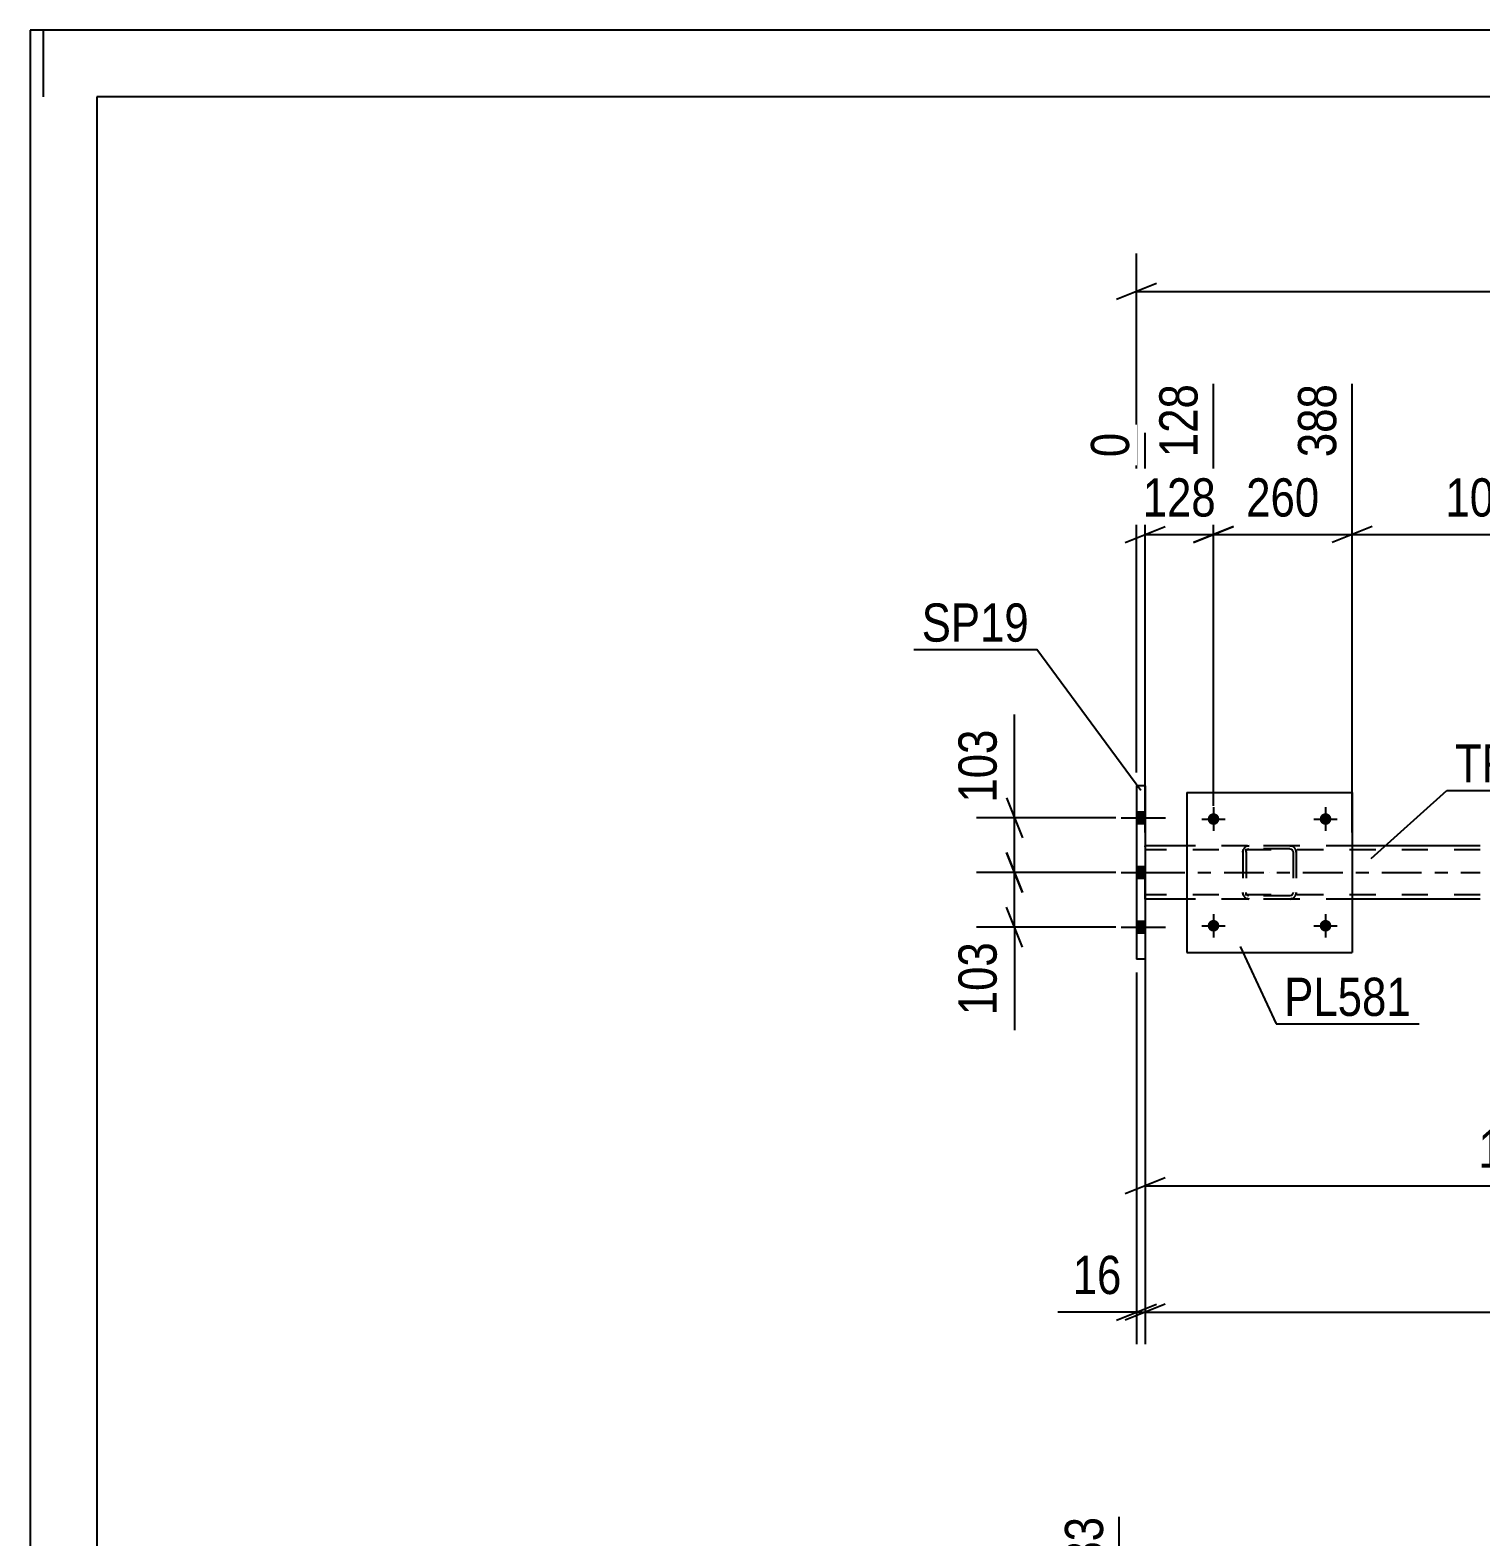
# Model space of a CAD drawing. Header units: millimetres. Extents: x -74 to 767, y -429 to 165.
# Drawn here: x -74.3 to 34.5, y 52.1 to 165 of the extents above; entities that cross this region are included whole.
import ezdxf

# ---------------------------------------------------------------- set-up
doc = ezdxf.new("R2010")
doc.units = ezdxf.units.MM
doc.linetypes.add('DXK_LINE_DOT2', pattern=[3.9198, 1.9599, -1.9599])
doc.linetypes.add('DXK_LINE_DOT3', pattern=[5.9187, 2.979, -0.9799, 0.9799, -0.9799])
doc.styles.add('Arial Narrow', font='ARIALN.TTF', dxfattribs={"height": 0.2})

# ---------------------------------------------------------------- blocks, each defined once
blk = doc.blocks.new('Unknown-814185593-1133')
at = {"color": 5, "linetype": 'Continuous'}
for p, q in [((766.68, 165.05), (-74.32, 165.05)), ((-74.32, 165.05), (-74.32, -428.95)), ((-73.32, 160.05), (-73.32, 165.05)), ((761.68, 160.05), (-69.32, 160.05)), ((-69.32, 160.05), (-69.32, -423.95))]:
    blk.add_line(p, q, dxfattribs=at)
blk = doc.blocks.new('Bolt-814185593-2776 - 2658')
at = {"linetype": 'Continuous'}
for points in [[(9.28, 105.56), (9.28, 106.44), (8.64, 106.44), (8.64, 105.56)], [(9.28, 105.56), (9.28, 106.44), (8.64, 106.44), (8.64, 105.56)], [(9.28, 105.56), (9.28, 106.44), (8.64, 106.44), (8.64, 105.56)], [(9.28, 101.46), (9.28, 102.34), (8.64, 102.34), (8.64, 101.46)], [(9.28, 101.46), (9.28, 102.34), (8.64, 102.34), (8.64, 101.46)], [(9.28, 97.36), (9.28, 98.24), (8.64, 98.24), (8.64, 97.36)], [(9.28, 97.36), (9.28, 98.24), (8.64, 98.24), (8.64, 97.36)], [(9.28, 97.36), (9.28, 98.24), (8.64, 98.24), (8.64, 97.36)]]:
    blk.add_hatch(color=1, dxfattribs=at).paths.add_polyline_path(points)
at = {"color": 1, "linetype": 'Continuous'}
for p, q in [((8.64, 106.44), (9.28, 106.44)), ((8.64, 106.44), (9.28, 106.44)), ((8.64, 106.44), (9.28, 106.44)), ((7.48, 106), (10.8, 106)), ((7.48, 106), (10.8, 106)), ((7.48, 106), (10.8, 106)), ((8.64, 105.56), (9.28, 105.56)), ((8.64, 105.56), (9.28, 105.56)), ((8.64, 105.56), (9.28, 105.56)), ((7.48, 101.9), (10.8, 101.9)), ((7.48, 101.9), (10.8, 101.9)), ((8.64, 102.34), (9.28, 102.34)), ((8.64, 102.34), (9.28, 102.34)), ((8.64, 101.46), (9.28, 101.46)), ((8.64, 101.46), (9.28, 101.46)), ((7.48, 97.8), (10.8, 97.8)), ((7.48, 97.8), (10.8, 97.8)), ((7.48, 97.8), (10.8, 97.8)), ((8.64, 98.24), (9.28, 98.24)), ((8.64, 98.24), (9.28, 98.24)), ((8.64, 98.24), (9.28, 98.24)), ((8.64, 97.36), (9.28, 97.36)), ((8.64, 97.36), (9.28, 97.36)), ((8.64, 97.36), (9.28, 97.36))]:
    blk.add_line(p, q, dxfattribs=at)
blk = doc.blocks.new('Part-814185593-2860 - 2658')
at = {"color": 2, "linetype": 'Continuous'}
for p, q in [((9.28, 108.4), (8.64, 108.4)), ((8.64, 108.4), (8.64, 95.4)), ((9.28, 108.4), (9.28, 95.4)), ((9.28, 95.4), (8.64, 95.4))]:
    blk.add_line(p, q, dxfattribs=at)
blk = doc.blocks.new('Part-814185593-2781 - 2658')
at = {"color": 2, "linetype": 'Continuous'}
for p, q in [((12.41, 103.9), (9.28, 103.9)), ((34.41, 103.9), (24.81, 103.9)), ((12.41, 99.9), (9.28, 99.9)), ((34.41, 99.9), (24.81, 99.9))]:
    blk.add_line(p, q, dxfattribs=at)
at = {"color": 7, "linetype": 'DXK_LINE_DOT2'}
for p, q in [((9.28, 99.9), (9.28, 103.9)), ((34.41, 103.58), (9.28, 103.58)), ((24.81, 103.9), (12.41, 103.9)), ((34.41, 100.22), (9.28, 100.22)), ((24.81, 99.9), (12.41, 99.9))]:
    blk.add_line(p, q, dxfattribs=at)
at = {"color": 7, "linetype": 'DXK_LINE_DOT3'}
blk.add_line((9.28, 101.9), (34.41, 101.9), dxfattribs=at)
blk = doc.blocks.new('Bolt-814185593-2883 - 2658')
at = {"linetype": 'Continuous'}
for points in [[(14.85, 105.9, -1), (13.97, 105.9, -1)], [(23.25, 105.9, -1), (22.37, 105.9, -1)]]:
    blk.add_hatch(color=1, dxfattribs=at).paths.add_polyline_path(points)
at = {"color": 1, "linetype": 'Continuous'}
for p, q in [((14.41, 106.78), (14.41, 105.02)), ((22.81, 106.78), (22.81, 105.02)), ((13.53, 105.9), (15.29, 105.9)), ((21.93, 105.9), (23.69, 105.9))]:
    blk.add_line(p, q, dxfattribs=at)
blk = doc.blocks.new('Bolt-814185593-2884 - 2658')
at = {"linetype": 'Continuous'}
for points in [[(14.85, 97.9, -1), (13.97, 97.9, -1)], [(23.25, 97.9, -1), (22.37, 97.9, -1)]]:
    blk.add_hatch(color=1, dxfattribs=at).paths.add_polyline_path(points)
at = {"color": 1, "linetype": 'Continuous'}
for p, q in [((14.41, 98.78), (14.41, 97.02)), ((22.81, 98.78), (22.81, 97.02)), ((13.53, 97.9), (15.29, 97.9)), ((21.93, 97.9), (23.69, 97.9))]:
    blk.add_line(p, q, dxfattribs=at)
blk = doc.blocks.new('Part-814185593-2889 - 2658')
at = {"color": 2, "linetype": 'Continuous'}
for p, q in [((12.41, 107.9), (12.41, 95.9)), ((12.41, 107.9), (24.81, 107.9)), ((24.81, 107.9), (24.81, 95.9)), ((12.41, 95.9), (24.81, 95.9))]:
    blk.add_line(p, q, dxfattribs=at)
blk = doc.blocks.new('Part-814185593-2890 - 2658')
at = {"color": 7, "linetype": 'DXK_LINE_DOT2'}
for p, q in [((16.61, 103.42), (16.64, 103.61)), ((16.64, 103.61), (16.61, 103.42)), ((16.61, 103.42), (16.61, 100.38)), ((16.85, 103.42), (16.86, 103.51)), ((16.85, 103.42), (16.85, 100.38)), ((16.86, 103.51), (16.92, 103.59)), ((16.9, 103.87), (17.09, 103.9)), ((17.09, 103.9), (16.9, 103.87)), ((16.92, 103.59), (16.99, 103.64)), ((16.99, 103.64), (17.09, 103.66)), ((20.13, 103.9), (17.09, 103.9)), ((20.13, 103.66), (17.09, 103.66)), ((20.13, 103.9), (20.31, 103.87)), ((20.31, 103.87), (20.13, 103.9)), ((20.13, 103.66), (20.22, 103.64)), ((20.22, 103.64), (20.3, 103.59)), ((20.3, 103.59), (20.35, 103.51)), ((20.35, 103.51), (20.37, 103.42)), ((20.37, 103.42), (20.37, 100.38)), ((20.57, 103.61), (20.61, 103.42)), ((20.61, 103.42), (20.57, 103.61)), ((20.61, 103.42), (20.61, 100.38)), ((16.64, 100.2), (16.61, 100.38)), ((16.61, 100.38), (16.64, 100.2)), ((16.86, 100.29), (16.85, 100.38)), ((16.92, 100.21), (16.86, 100.29)), ((17.09, 99.9), (16.9, 99.94)), ((16.9, 99.94), (17.09, 99.9)), ((16.99, 100.16), (16.92, 100.21)), ((17.09, 100.14), (16.99, 100.16)), ((20.13, 100.14), (17.09, 100.14)), ((20.13, 99.9), (17.09, 99.9)), ((20.22, 100.16), (20.13, 100.14)), ((20.31, 99.94), (20.13, 99.9)), ((20.13, 99.9), (20.31, 99.94)), ((20.3, 100.21), (20.22, 100.16)), ((20.35, 100.29), (20.3, 100.21)), ((20.37, 100.38), (20.35, 100.29)), ((20.61, 100.38), (20.57, 100.2)), ((20.57, 100.2), (20.61, 100.38))]:
    blk.add_line(p, q, dxfattribs=at)
at = {"color": 7, "linetype": 'DXK_LINE_DOT3'}
blk.add_line((18.61, 101.9), (18.61, 101.9), dxfattribs=at)
at = {"color": 7, "linetype": 'DXK_LINE_DOT2'}
for centre, start, end in [((17.09, 103.42), 112.5, 157.5), ((17.09, 103.42), 112.5, 157.5), ((20.13, 103.42), 22.5, 67.5), ((20.13, 103.42), 22.5, 67.5), ((17.09, 100.38), 202.5, 247.5), ((17.09, 100.38), 202.5, 247.5), ((20.13, 100.38), 292.5, 337.5), ((20.13, 100.38), 292.5, 337.5)]:
    blk.add_arc(centre, 0.48, start, end, dxfattribs=at)
blk = doc.blocks.new('StraightDimension-814185593-3009 - 2658')
at = {"color": 7, "linetype": 'Continuous'}
for p, q in [((9.28, 94.4), (9.28, 66.54)), ((10.78, 69.54), (7.78, 68.34)), ((9.28, 68.94), (638.81, 68.94))]:
    blk.add_line(p, q, dxfattribs=at)
blk = doc.blocks.new('StraightDimension-814185593-7117 - 2658')
at = {"color": 7, "linetype": 'Continuous'}
for p, q in [((14.41, 106.9), (14.41, 138.52)), ((24.81, 104.9), (24.81, 138.52)), ((12.91, 126.63), (15.91, 127.83)), ((26.31, 127.83), (23.31, 126.63)), ((14.41, 127.23), (24.81, 127.23))]:
    blk.add_line(p, q, dxfattribs=at)
at = {"color": 0}
blk.add_wipeout([(22.95, 127.98), (22.95, 132.18), (16.26, 132.18), (16.26, 127.98)], dxfattribs=at)
at = {"color": 3, "style": 'Arial Narrow'}
blk.add_text('260', height=2.863, dxfattribs=at).set_placement((16.86, 128.58))
at = {"color": 0, "linetype": 'Continuous'}
blk.add_wipeout([(24.21, 139.12), (20.01, 139.12), (20.01, 132.43), (24.21, 132.43)], dxfattribs=at)
at = {"color": 3, "linetype": 'Continuous', "style": 'Arial Narrow'}
blk.add_text('388', height=2.863, rotation=90.0002, dxfattribs=at).set_placement((23.61, 133.03))
blk = doc.blocks.new('StraightDimension-814185593-3136 - 2658')
at = {"color": 7, "linetype": 'Continuous'}
for p, q in [((9.28, 98.9), (9.28, 76)), ((66.58, 94.8), (66.58, 76)), ((10.78, 79), (7.78, 77.8)), ((9.28, 78.4), (66.58, 78.4)), ((65.08, 77.8), (68.08, 79))]:
    blk.add_line(p, q, dxfattribs=at)
at = {"color": 0}
blk.add_wipeout([(42.18, 79.15), (42.18, 83.35), (33.67, 83.35), (33.67, 79.15)], dxfattribs=at)
at = {"color": 3, "style": 'Arial Narrow'}
blk.add_text('1917', height=2.863, dxfattribs=at).set_placement((34.27, 79.75))
blk = doc.blocks.new('StraightDimension-814185593-2999 - 2658')
at = {"color": 7, "linetype": 'Continuous'}
for p, q in [((8.64, 94.4), (8.64, 66.54)), ((9.28, 94.4), (9.28, 66.54)), ((8.64, 68.94), (2.73, 68.94)), ((8.64, 68.94), (2.73, 68.94)), ((7.14, 68.34), (10.14, 69.54)), ((10.78, 69.54), (7.78, 68.34)), ((8.64, 68.94), (9.28, 68.94))]:
    blk.add_line(p, q, dxfattribs=at)
at = {"color": 0}
blk.add_wipeout([(8.11, 69.69), (8.11, 73.89), (3.25, 73.89), (3.25, 69.69)], dxfattribs=at)
at = {"color": 3, "style": 'Arial Narrow'}
blk.add_text('16', height=2.863, dxfattribs=at).set_placement((3.85, 70.29))
blk = doc.blocks.new('StraightDimension-814185593-3030 - 2658')
at = {"color": 7, "linetype": 'Continuous'}
for p, q in [((-0.5, 106), (-0.5, 113.74)), ((-0.5, 106), (-0.5, 113.74)), ((-1.1, 107.5), (0.1, 104.5)), ((7.08, 106), (-3.35, 106)), ((-0.5, 101.9), (-0.5, 106)), ((0.1, 100.4), (-1.1, 103.4)), ((7.08, 101.9), (-3.35, 101.9))]:
    blk.add_line(p, q, dxfattribs=at)
at = {"color": 0}
blk.add_wipeout([(-1.25, 113.21), (-5.45, 113.21), (-5.45, 106.53), (-1.25, 106.53)], dxfattribs=at)
at = {"color": 3, "style": 'Arial Narrow'}
blk.add_text('103', height=2.863, rotation=90.0002, dxfattribs=at).set_placement((-1.85, 107.13))
blk = doc.blocks.new('StraightDimension-814185593-3040 - 2658')
at = {"color": 7, "linetype": 'Continuous'}
for p, q in [((-1.1, 103.4), (0.1, 100.4)), ((7.08, 101.9), (-3.35, 101.9)), ((-0.5, 97.8), (-0.5, 101.9)), ((0.1, 96.3), (-1.1, 99.3)), ((7.08, 97.8), (-3.35, 97.8)), ((-0.5, 97.8), (-0.5, 90.07)), ((-0.5, 97.8), (-0.5, 90.07))]:
    blk.add_line(p, q, dxfattribs=at)
at = {"color": 0}
blk.add_wipeout([(-1.25, 97.28), (-5.45, 97.28), (-5.45, 90.59), (-1.25, 90.59)], dxfattribs=at)
at = {"color": 3, "style": 'Arial Narrow'}
blk.add_text('103', height=2.863, rotation=90.0002, dxfattribs=at).set_placement((-1.85, 91.19))
blk = doc.blocks.new('StraightDimension-814185593-3125 - 2658')
at = {"color": 7, "linetype": 'Continuous'}
for p, q in [((8.64, 109.4), (8.64, 148.29)), ((10.14, 146.04), (7.14, 144.84)), ((8.64, 145.44), (639.45, 145.44))]:
    blk.add_line(p, q, dxfattribs=at)
blk = doc.blocks.new('StraightDimension-814185593-7116 - 2658')
at = {"color": 7, "linetype": 'Continuous'}
for p, q in [((46.11, 106.9), (46.11, 140.34)), ((24.81, 104.9), (24.81, 138.52)), ((26.31, 127.83), (23.31, 126.63)), ((44.61, 126.63), (47.61, 127.83)), ((24.81, 127.23), (46.11, 127.23))]:
    blk.add_line(p, q, dxfattribs=at)
at = {"color": 0, "linetype": 'Continuous'}
blk.add_wipeout([(45.51, 140.94), (41.31, 140.94), (41.31, 132.43), (45.51, 132.43)], dxfattribs=at)
at = {"color": 0}
blk.add_wipeout([(39.71, 127.98), (39.71, 132.18), (31.2, 132.18), (31.2, 127.98)], dxfattribs=at)
at = {"color": 3, "linetype": 'Continuous', "style": 'Arial Narrow'}
blk.add_text('1405', height=2.863, rotation=90.0002, dxfattribs=at).set_placement((44.91, 133.03))
at = {"color": 3, "style": 'Arial Narrow'}
blk.add_text('1017', height=2.863, dxfattribs=at).set_placement((31.8, 128.58))
blk = doc.blocks.new('StraightDimension-814185593-7118 - 2658')
at = {"color": 7, "linetype": 'Continuous'}
for p, q in [((14.41, 106.9), (14.41, 138.52)), ((9.28, 104.9), (9.28, 134.86)), ((7.78, 126.63), (10.78, 127.83)), ((15.91, 127.83), (12.91, 126.63)), ((9.28, 127.23), (14.41, 127.23))]:
    blk.add_line(p, q, dxfattribs=at)
at = {"color": 0}
blk.add_wipeout([(15.18, 127.98), (15.18, 132.18), (8.5, 132.18), (8.5, 127.98)], dxfattribs=at)
at = {"color": 3, "style": 'Arial Narrow'}
blk.add_text('128', height=2.863, dxfattribs=at).set_placement((9.1, 128.58))
at = {"color": 0, "linetype": 'Continuous'}
for points in [[(13.81, 139.12), (9.61, 139.12), (9.61, 132.43), (13.81, 132.43)], [(8.68, 135.46), (4.48, 135.46), (4.48, 132.43), (8.68, 132.43)]]:
    blk.add_wipeout(points, dxfattribs=at)
at = {"color": 3, "linetype": 'Continuous', "style": 'Arial Narrow'}
for s, height, p in [('128', 2.863, (13.21, 133.03)), ('0', 2.86, (8.08, 133.03))]:
    blk.add_text(s, height=height, rotation=90.0002, dxfattribs=at).set_placement(p)
blk = doc.blocks.new('StraightDimension-814185593-8910 - 3674')
at = {"color": 7, "linetype": 'Continuous'}
for p, q in [((7.33, 10.84), (7.33, 53.59)), ((48.31, 10.84), (48.31, 50.91)), ((8.83, 42.9), (5.83, 41.7)), ((7.33, 42.3), (48.31, 42.3)), ((46.81, 41.7), (49.81, 42.9))]:
    blk.add_line(p, q, dxfattribs=at)
at = {"color": 0}
blk.add_wipeout([(32.07, 43.05), (32.07, 47.25), (23.56, 47.25), (23.56, 43.05)], dxfattribs=at)
at = {"color": 3, "style": 'Arial Narrow'}
blk.add_text('1277', height=2.863, dxfattribs=at).set_placement((24.16, 43.65))
at = {"color": 0, "linetype": 'Continuous'}
blk.add_wipeout([(47.71, 51.51), (43.51, 51.51), (43.51, 43), (47.71, 43)], dxfattribs=at)
at = {"color": 3, "linetype": 'Continuous', "style": 'Arial Narrow'}
blk.add_text('1460', height=2.863, rotation=90.0002, dxfattribs=at).set_placement((47.11, 43.6))
blk = doc.blocks.new('StraightDimension-814185593-8911 - 3674')
at = {"color": 7, "linetype": 'Continuous'}
for p, q in [((7.33, 10.84), (7.33, 53.59)), ((0, 3), (0, 45.43)), ((-1.5, 41.7), (1.5, 42.9)), ((0, 42.3), (7.33, 42.3)), ((8.83, 42.9), (5.83, 41.7))]:
    blk.add_line(p, q, dxfattribs=at)
at = {"color": 0}
blk.add_wipeout([(7.01, 43.05), (7.01, 47.25), (0.32, 47.25), (0.32, 43.05)], dxfattribs=at)
at = {"color": 0, "linetype": 'Continuous'}
blk.add_wipeout([(-0.6, 46.03), (-4.8, 46.03), (-4.8, 43), (-0.6, 43)], dxfattribs=at)
at = {"color": 3, "style": 'Arial Narrow'}
blk.add_text('183', height=2.863, dxfattribs=at).set_placement((0.92, 43.65))
at = {"color": 3, "linetype": 'Continuous', "style": 'Arial Narrow'}
blk.add_text('0', height=2.86, rotation=90.0002, dxfattribs=at).set_placement((-1.2, 43.6))
at = {"color": 0, "linetype": 'Continuous'}
blk.add_wipeout([(6.73, 54.19), (2.53, 54.19), (2.53, 47.5), (6.73, 47.5)], dxfattribs=at)
at = {"color": 3, "linetype": 'Continuous', "style": 'Arial Narrow'}
blk.add_text('183', height=2.863, rotation=90.0002, dxfattribs=at).set_placement((6.13, 48.1))
blk = doc.blocks.new('Mark-814185593-2777 - 2658')
at = {"color": 30, "linetype": 'Continuous'}
for p, q in [((26.24, 102.94), (31.91, 108.04)), ((31.91, 108.04), (42.97, 108.04))]:
    blk.add_line(p, q, dxfattribs=at)
at = {"color": 0}
blk.add_wipeout([(42.37, 108.64), (42.37, 111.64), (32.51, 111.64), (32.51, 108.64)], dxfattribs=at)
blk.add_wipeout([(42.37, 108.64), (42.37, 111.64), (32.51, 111.64), (32.51, 108.64)], dxfattribs=at)
at = {"color": 3, "style": 'Arial Narrow'}
blk.add_text('TR435', height=2.863, dxfattribs=at).set_placement((32.51, 108.64))
blk = doc.blocks.new('Mark-814185593-2856 - 2658')
at = {"color": 30, "linetype": 'Continuous'}
for p in [(-8.07, 118.6), (8.96, 108.04)]:
    blk.add_line(p, (1.17, 118.6), dxfattribs=at)
at = {"color": 0}
blk.add_wipeout([(0.57, 119.2), (0.57, 122.2), (-7.47, 122.2), (-7.47, 119.2)], dxfattribs=at)
blk.add_wipeout([(0.57, 119.2), (0.57, 122.2), (-7.47, 122.2), (-7.47, 119.2)], dxfattribs=at)
at = {"color": 3, "style": 'Arial Narrow'}
blk.add_text('SP19', height=2.863, dxfattribs=at).set_placement((-7.47, 119.2))
blk = doc.blocks.new('Mark-814185593-2885 - 2658')
at = {"color": 30, "linetype": 'Continuous'}
for p, q in [((16.41, 96.35), (19.11, 90.54)), ((19.11, 90.54), (29.82, 90.54))]:
    blk.add_line(p, q, dxfattribs=at)
at = {"color": 0}
blk.add_wipeout([(29.22, 91.14), (29.22, 94.14), (19.71, 94.14), (19.71, 91.14)], dxfattribs=at)
blk.add_wipeout([(29.22, 91.14), (29.22, 94.14), (19.71, 94.14), (19.71, 91.14)], dxfattribs=at)
at = {"color": 3, "style": 'Arial Narrow'}
blk.add_text('PL581', height=2.863, dxfattribs=at).set_placement((19.71, 91.14))

msp = doc.modelspace()

# ---------------------------------------------------------------- block references
for name in ['Unknown-814185593-1133', 'Part-814185593-2860 - 2658', 'Part-814185593-2889 - 2658', 'Bolt-814185593-2776 - 2658', 'Bolt-814185593-2883 - 2658', 'Part-814185593-2781 - 2658', 'Part-814185593-2890 - 2658', 'Bolt-814185593-2884 - 2658']:
    msp.add_blockref(name, (0, 0))

# ---------------------------------------------------------------- next in the draw order: block references
for name in ['StraightDimension-814185593-7117 - 2658', 'StraightDimension-814185593-3030 - 2658', 'StraightDimension-814185593-3009 - 2658', 'StraightDimension-814185593-8910 - 3674']:
    msp.add_blockref(name, (0, 0))

# ---------------------------------------------------------------- next in the draw order: block references
for name in ['StraightDimension-814185593-3125 - 2658', 'StraightDimension-814185593-3136 - 2658', 'StraightDimension-814185593-8911 - 3674']:
    msp.add_blockref(name, (0, 0))

# ---------------------------------------------------------------- next in the draw order: block references
for name in ['StraightDimension-814185593-7116 - 2658', 'StraightDimension-814185593-7118 - 2658', 'Mark-814185593-2885 - 2658', 'StraightDimension-814185593-2999 - 2658']:
    msp.add_blockref(name, (0, 0))

# ---------------------------------------------------------------- next in the draw order: block references
for name in ['Mark-814185593-2856 - 2658', 'Mark-814185593-2777 - 2658', 'StraightDimension-814185593-3040 - 2658']:
    msp.add_blockref(name, (0, 0))

doc.saveas('drawing.dxf')
